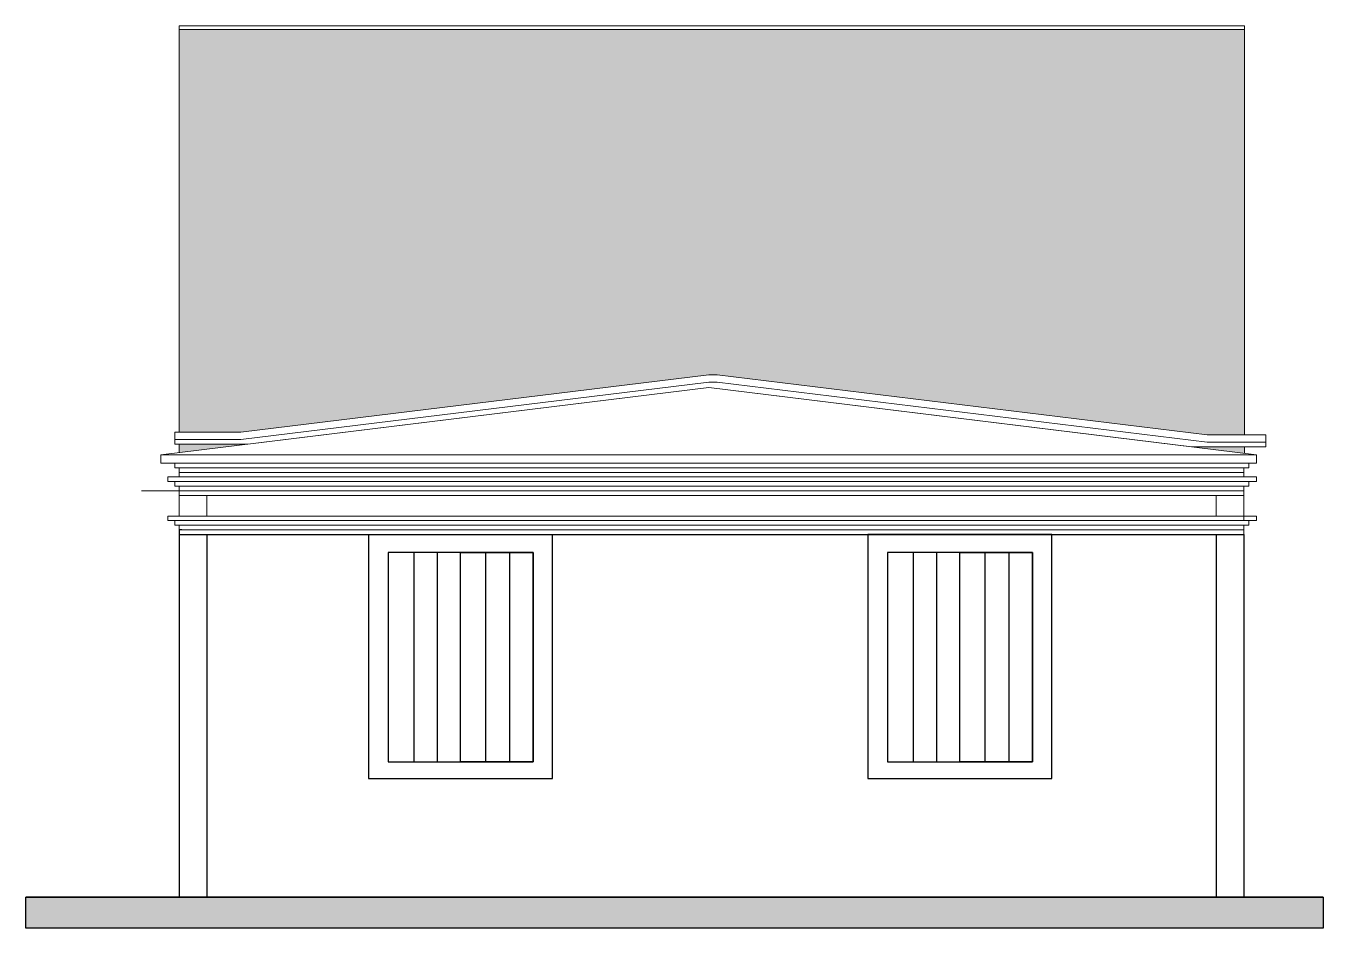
# Model space of a CAD drawing. Header units: millimetres. Extents: x 8008 to 17308, y -940 to 5527.
import ezdxf

# ---------------------------------------------------------------- set-up
doc = ezdxf.new("R2010")
doc.units = ezdxf.units.MM
for name, color, linetype, lineweight in [('A-ALV-___-___-EXI', 250, 'Continuous', 25), ('A-BAS-___-___-EXI', 250, 'Continuous', 25), ('A-COB-___-___-EXI', 250, 'Continuous', 13), ('A-JAN-___-___-EXI', 250, 'Continuous', 25)]:
    doc.layers.add(name, color=color, linetype=linetype, lineweight=lineweight)

msp = doc.modelspace()

# ---------------------------------------------------------------- hatches: boundary and pattern name
at = {"layer": 'A-BAS-___-___-EXI', "true_color": 0xcb9898}
msp.add_hatch(color=253, dxfattribs=at).paths.add_polyline_path([(17308.3, -939.7), (17308.3, -718), (8008.3, -718), (8008.3, -939.7)])
at = {"layer": 'A-COB-___-___-EXI'}
h = msp.add_hatch(dxfattribs=at)
h.set_pattern_fill('FP_1', color=256, style=0, pattern_type=2)
h.set_pattern_definition([(286.192, (218.694, -2716.8), (262.1937, -749.86877), [9.564, -946.856]), (0, (204.03, -2725.98), (0, 153.08), [17.335, -249.364]), (276.16, (212.026, -2639.493), (266.6718536, -2448.94863864), [86.993, -17311.539]), (0, (0, -2714.5), (0, 153.08), [46.672, -220.027]), (0, (0, -2725.98), (0, 153.08), [45.339, -221.361]), (297.595, (196.024, -2710.675), (259.66285, -445.769235), [17.273, -1710.015]), (318.24, (184.023, -2699.96), (523.3451855, -450.258182), [16.089, -3201.745]), (332.249, (168.021, -2691.54), (2922.071086, -1524.6848595), [18.082, -3598.272]), (348.548, (145.351, -2686.948), (793.7571624, -151.7950736), [23.13, -4602.868]), (355.312, (133.35, -2676.232), (259.5939, 0.580392), [18.732, -1854.434]), (348.06, (152.019, -2677.763), (2927.8561755, -611.0748854), [25.897, -5153.463]), (335.336, (177.355, -2683.12), (1037.980436, -446.011645), [22.011, -1445.354]), (320.142, (197.358, -2692.306), (2391.3524396, -1982.5875866), [19.109, -3802.624]), (83.84, (45.339, -2725.983), (1600.2825141, 14849.12631622), [86.993, -17311.539]), (83.149, (54.673, -2792.573), (266.857325, 2297.6611236), [67.069, -4404.191]), (276.851, (204.025, -2725.983), (266.509344, -2141.6728336), [67.069, -4404.191]), (0, (122.68, -2686.95), (0, 153.08), [22.669, -244.03]), (13.586, (97.345, -2693.071), (1873.2646864, 460.7623684), [26.066, -5187.116]), (27.32, (84.01, -2699.96), (280.738669, 160.331593), [15.009, -2986.825]), (38.784, (70.675, -2710.675), (553.9618, 475.758636), [17.107, -1693.586]), (62.405, (62.674, -2725.983), (540.449247, 1085.029402), [17.273, -1710.015]), (0, (45.34, -2725.98), (0, 153.08), [17.335, -249.364]), (73.808, (45.34, -2725.983), (4.51073, 168.61257), [9.564, -946.856]), (61.434, (48.006, -2716.798), (1071.462768, 1998.596168), [13.944, -2774.826]), (39.858, (54.673, -2704.552), (542.344156, 466.7117845), [19.109, -3802.624]), (24.664, (69.342, -2692.306), (295.517665, 166.314133), [22.011, -1445.354]), (11.94, (89.344, -2683.121), (2139.4462995, 460.4685234), [25.897, -5153.463]), (4.688, (114.68, -2677.763), (1607.304476, 153.67374), [18.732, -1854.434]), (298.566, (212.026, -2704.552), (262.045525, -450.688166), [13.944, -2774.826]), (0, (220.03, -2714.5), (0, 153.08), [46.672, -220.027]), (0, (221.36, -2725.98), (0, 153.08), [45.339, -221.361])])
h.paths.add_polyline_path([(16745.8, 2463.8), (16745.8, 2510.1), (16368.3, 2510.1), (16477.7, 2496.7)])
h.paths.add_polyline_path([(9105.8, 2469.2), (9598.1, 2529.6), (9105.8, 2529.6)])
h.paths.add_polyline_path([(16745.8, 2596.1), (16745.8, 5503), (9105.8, 5503), (9105.8, 2615.5), (9549.3, 2615.5), (12904.1, 3027.5), (12964.1, 3027.5), (16477.7, 2596.1)])

# ---------------------------------------------------------------- linework, layer by layer
at = {"layer": 'A-ALV-___-___-EXI'}
for p, q in [((9305.8, 1882), (9305.8, -718)), ((16540.8, 1882), (16540.8, -718))]:
    msp.add_line(p, q, dxfattribs=at)
for points in [[(9126.2, 1915), (9105.8, 1915), (9105.8, 1882), (9105.8, -718)], [(9105.8, 1882), (16740.8, 1882), (16740.8, -718)]]:
    msp.add_lwpolyline(points, dxfattribs=at)
at = {"layer": 'A-BAS-___-___-EXI'}
msp.add_line((17308.3, -718), (8008.3, -718), dxfattribs=at)
msp.add_lwpolyline([(8008.3, -718), (17308.3, -718), (17308.3, -939.7), (8008.3, -939.7)], close=True, dxfattribs=at)
at = {"layer": 'A-COB-___-___-EXI'}
for p, q in [((16745.8, 5503), (9105.8, 5503)), ((9105.8, 2529.6), (9105.8, 2469.2)), ((16745.8, 2463.8), (16745.8, 2510.1)), ((16740.8, 2360.1), (16740.8, 2327.1)), ((16710.8, 2195), (8835.8, 2195)), ((9305.8, 2161.9), (9305.8, 2014.1)), ((16540.8, 2161.9), (16540.8, 2014.1)), ((16740.8, 1948), (16740.8, 1915))]:
    msp.add_line(p, q, dxfattribs=at)
for points in [[(9105.8, 2615.5), (9105.8, 5527.5), (16745.8, 5527.5), (16745.8, 2596.1)], [(16897.7, 2543.2), (16477.7, 2543.2), (12964.1, 2974.6), (12904.1, 2974.6), (9549.3, 2562.7), (9075.4, 2562.7)], [(16368.3, 2510.1), (12903.8, 2935.5), (9598.1, 2529.6)], [(9126.2, 2453.2), (8975.4, 2453.2), (8975.4, 2393.2), (9126.2, 2393.2)], [(9105.8, 2453.2), (16832.3, 2453.2), (16832.3, 2393.2), (8975.4, 2393.2)], [(9024.6, 2261), (16832.3, 2261), (16832.3, 2294.1), (9105.8, 2294.1), (9105.8, 2327.1), (9126.2, 2327.1)], [(16776.4, 2393.2), (16776.4, 2360.1), (9075.4, 2360.1), (9075.4, 2393.2)], [(9126.2, 2360.1), (9105.8, 2360.1), (9105.8, 2327.1), (16740.8, 2327.1), (16740.8, 2294.1)], [(9126.2, 2294.1), (9024.6, 2294.1), (9024.6, 2261), (9126.2, 2261)], [(16776.4, 2261), (16776.4, 2228), (9075.4, 2228), (9075.4, 2261)], [(9126.2, 2195), (9105.8, 2195), (9105.8, 2014.1), (9024.6, 2014.1), (9024.6, 1981.1), (9126.2, 1981.1)], [(9105.8, 2195), (9105.8, 2228), (9126.2, 2228)], [(16740.8, 2228), (16740.8, 2195), (16740.8, 1981.1)], [(9075.4, 2014.1), (16832.3, 2014.1), (16832.3, 1981.1), (9024.6, 1981.1)], [(16776.4, 1981.1), (16776.4, 1948), (9075.4, 1948), (9075.4, 1981.1)], [(9126.2, 1948), (9105.8, 1948), (9105.8, 1915), (16740.8, 1915), (16740.8, 1882)]]:
    msp.add_lwpolyline(points, dxfattribs=at)
for points in [[(12904.1, 3027.5), (12964.1, 3027.5), (12904.1, 3027.5), (9549.3, 2615.5), (9075.4, 2615.5), (9075.4, 2529.6), (9598.1, 2529.6), (9075.4, 2529.6), (9075.4, 2615.5), (9549.3, 2615.5)], [(16897.7, 2596.1), (16897.7, 2510.1), (16368.3, 2510.1), (16897.7, 2510.1), (16897.7, 2596.1), (16477.7, 2596.1), (12964.1, 3027.5), (16477.7, 2596.1)], [(12903.8, 2935.5), (8975.4, 2453.2), (16832.3, 2453.2)], [(16740.8, 2195), (16740.8, 2161.9), (9105.8, 2161.9), (9105.8, 2195)]]:
    msp.add_lwpolyline(points, close=True, dxfattribs=at)
at = {"layer": 'A-JAN-___-___-EXI'}
msp.add_lwpolyline([(10464.4, 1882), (10464.4, 131.3), (11782.7, 131.3), (11782.7, 1882)], dxfattribs=at)
for points in [[(14044.4, 1882), (14044.4, 131.3), (15362.7, 131.3), (15362.7, 1882)], [(10604.3, 1751.9), (10604.3, 251.9), (10959.2, 251.9), (10959.2, 1751.9)], [(10604.3, 1751.9), (10604.3, 251.9), (11644.3, 251.9), (11644.3, 1751.9)], [(11124.3, 251.9), (11124.3, 1751.9), (10789.3, 1751.9), (10789.3, 251.9)], [(11124.3, 251.9), (11124.3, 1751.9), (11475.9, 1751.9), (11475.9, 251.9)], [(11644.3, 1751.9), (11644.3, 251.9), (11124.3, 251.9), (11124.3, 1751.9)], [(11475.9, 1751.9), (11475.9, 251.9), (11305.1, 251.9), (11305.1, 1751.9)], [(14184.3, 1751.9), (14184.3, 251.9), (14539.2, 251.9), (14539.2, 1751.9)], [(14184.3, 1751.9), (14184.3, 251.9), (15224.3, 251.9), (15224.3, 1751.9)], [(14704.3, 251.9), (14704.3, 1751.9), (14369.3, 1751.9), (14369.3, 251.9)], [(14704.3, 251.9), (14704.3, 1751.9), (15055.9, 1751.9), (15055.9, 251.9)], [(15224.3, 1751.9), (15224.3, 251.9), (14704.3, 251.9), (14704.3, 1751.9)], [(15055.9, 1751.9), (15055.9, 251.9), (14885.1, 251.9), (14885.1, 1751.9)]]:
    msp.add_lwpolyline(points, close=True, dxfattribs=at)

doc.saveas('drawing.dxf')
